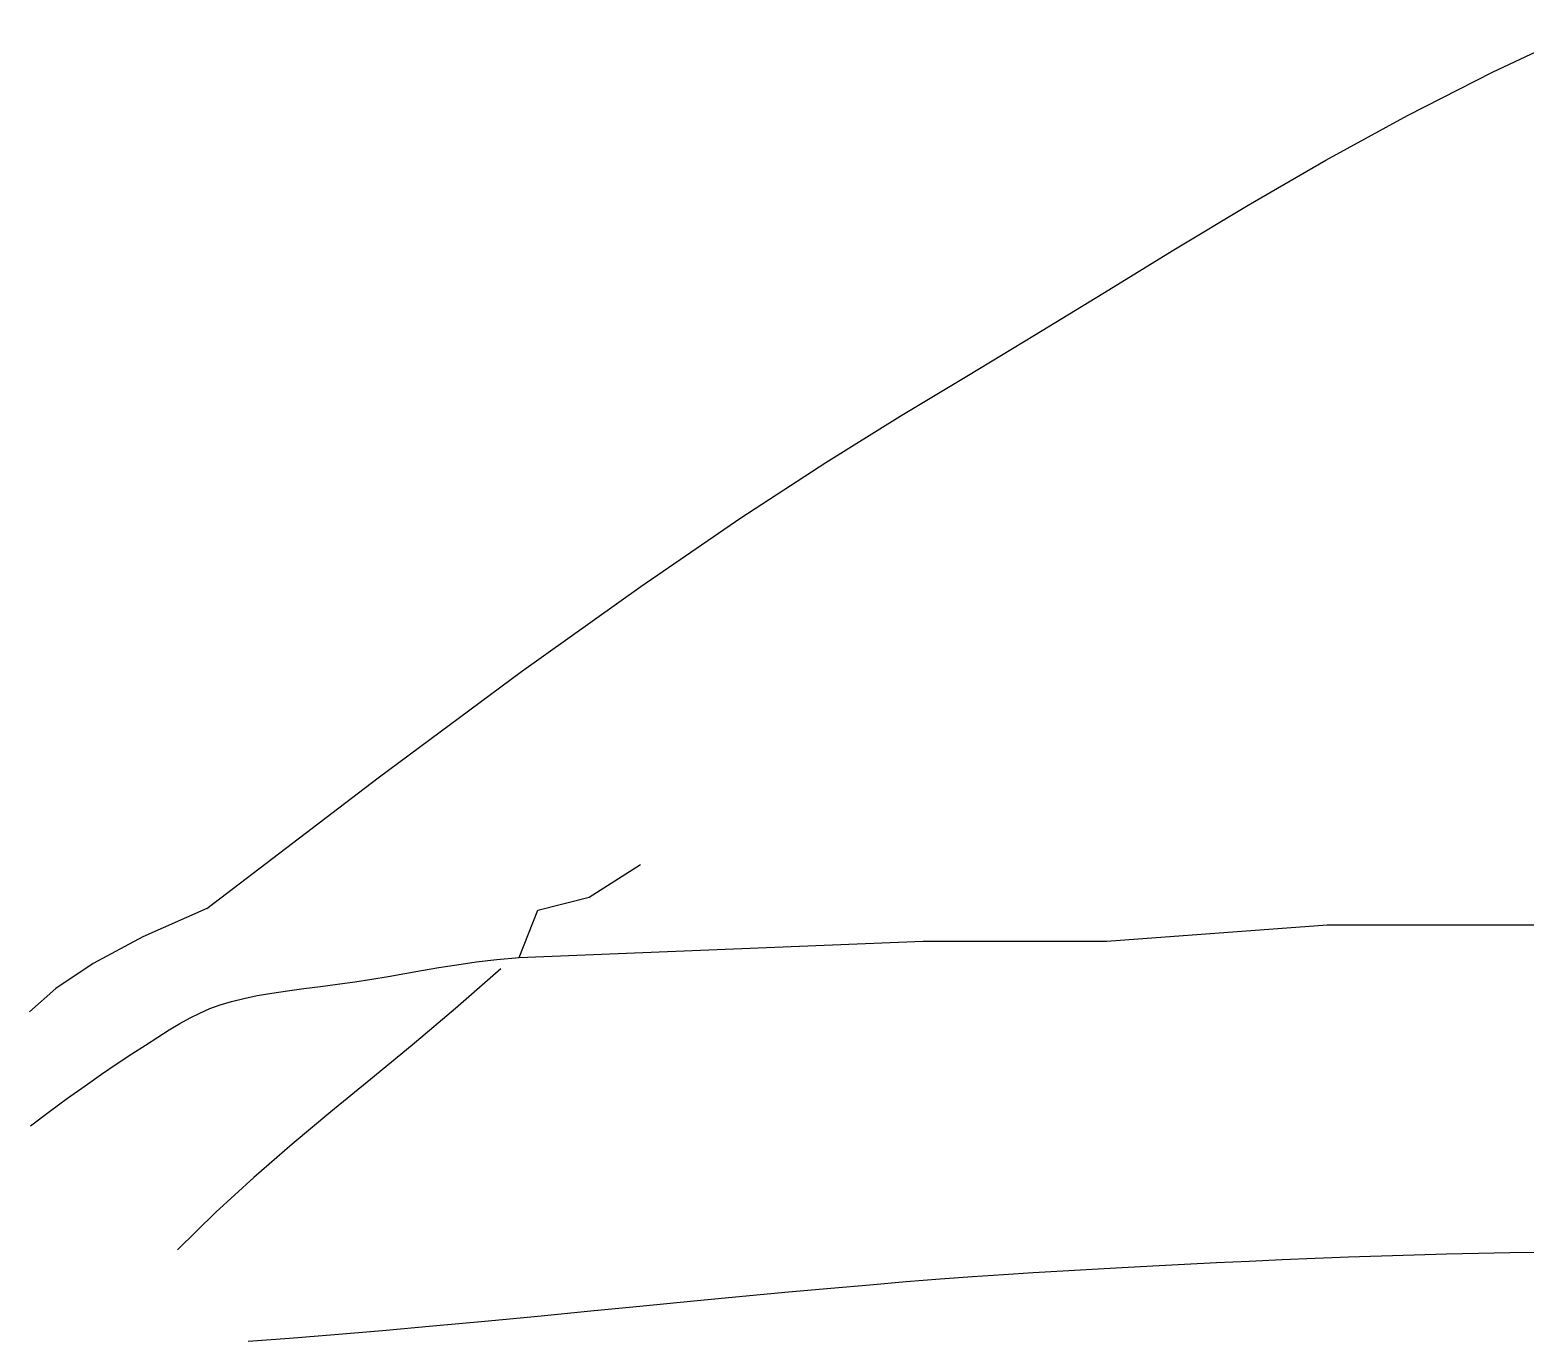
# Model space of a CAD drawing. Header units: millimetres. Extents: x 104198 to 1296755, y -81101 to 81453.
# Drawn here: x 633670.8 to 633763.3, y -26152.7 to -26071.6 of the extents above; entities that cross this region are included whole.
import ezdxf

# ---------------------------------------------------------------- set-up
doc = ezdxf.new("R2010")
doc.units = ezdxf.units.MM
doc.linetypes.add('HIDDEN2', pattern=[0.1875, 0.125, -0.0625])

# ---------------------------------------------------------------- blocks, each defined once
blk = doc.blocks.new('ghfdhrhr')
at = {"color": 250, "linetype": 'HIDDEN2', "ltscale": 600}
for p, q in [((633705.373, -32627.503), (633708.558, -32625.482)), ((633705.373, -32627.503), (633708.558, -32625.482)), ((633705.373, -32627.503), (633708.558, -32625.482)), ((633705.373, -32627.503), (633708.558, -32625.482)), ((633705.373, -32627.503), (633708.558, -32625.482)), ((633705.373, -32627.503), (633708.558, -32625.482)), ((633705.373, -32627.503), (633708.558, -32625.482)), ((633705.373, -32627.503), (633708.558, -32625.482)), ((633705.373, -32627.503), (633708.558, -32625.482)), ((633705.373, -32627.503), (633708.558, -32625.482)), ((633705.373, -32627.503), (633708.558, -32625.482)), ((633705.373, -32627.503), (633708.558, -32625.482)), ((633702.189, -32628.311), (633705.373, -32627.503)), ((633702.189, -32628.311), (633705.373, -32627.503)), ((633702.189, -32628.311), (633705.373, -32627.503)), ((633702.189, -32628.311), (633705.373, -32627.503)), ((633702.189, -32628.311), (633705.373, -32627.503)), ((633702.189, -32628.311), (633705.373, -32627.503)), ((633702.189, -32628.311), (633705.373, -32627.503)), ((633702.189, -32628.311), (633705.373, -32627.503)), ((633702.189, -32628.311), (633705.373, -32627.503)), ((633702.189, -32628.311), (633705.373, -32627.503)), ((633702.189, -32628.311), (633705.373, -32627.503)), ((633702.189, -32628.311), (633705.373, -32627.503)), ((633681.705, -32628.2), (633677.748, -32629.959)), ((633681.705, -32628.2), (633677.748, -32629.959)), ((633681.705, -32628.2), (633677.748, -32629.959)), ((633681.705, -32628.2), (633677.748, -32629.959)), ((633681.705, -32628.2), (633677.748, -32629.959)), ((633681.705, -32628.2), (633677.748, -32629.959)), ((633681.705, -32628.2), (633677.748, -32629.959)), ((633681.705, -32628.2), (633677.748, -32629.959)), ((633681.705, -32628.2), (633677.748, -32629.959)), ((633681.705, -32628.2), (633677.748, -32629.959)), ((633681.705, -32628.2), (633677.748, -32629.959)), ((633681.705, -32628.2), (633677.748, -32629.959)), ((633701.031, -32631.229), (633702.189, -32628.311)), ((633701.031, -32631.229), (633702.189, -32628.311)), ((633701.031, -32631.229), (633702.189, -32628.311)), ((633701.031, -32631.229), (633702.189, -32628.311)), ((633701.031, -32631.229), (633702.189, -32628.311)), ((633701.031, -32631.229), (633702.189, -32628.311)), ((633701.031, -32631.229), (633702.189, -32628.311)), ((633701.031, -32631.229), (633702.189, -32628.311)), ((633701.031, -32631.229), (633702.189, -32628.311)), ((633701.031, -32631.229), (633702.189, -32628.311)), ((633701.031, -32631.229), (633702.189, -32628.311)), ((633701.031, -32631.229), (633702.189, -32628.311)), ((633737.407, -32630.22), (633751.049, -32629.21)), ((633737.407, -32630.22), (633751.049, -32629.21)), ((633737.407, -32630.22), (633751.049, -32629.21)), ((633737.407, -32630.22), (633751.049, -32629.21)), ((633737.407, -32630.22), (633751.049, -32629.21)), ((633737.407, -32630.22), (633751.049, -32629.21)), ((633737.407, -32630.22), (633751.049, -32629.21)), ((633737.407, -32630.22), (633751.049, -32629.21)), ((633737.407, -32630.22), (633751.049, -32629.21)), ((633737.407, -32630.22), (633751.049, -32629.21)), ((633737.407, -32630.22), (633751.049, -32629.21)), ((633737.407, -32630.22), (633751.049, -32629.21)), ((633751.049, -32629.21), (633771.511, -32629.21)), ((633751.049, -32629.21), (633771.511, -32629.21)), ((633751.049, -32629.21), (633771.511, -32629.21)), ((633751.049, -32629.21), (633771.511, -32629.21)), ((633751.049, -32629.21), (633771.511, -32629.21)), ((633751.049, -32629.21), (633771.511, -32629.21)), ((633751.049, -32629.21), (633771.511, -32629.21)), ((633751.049, -32629.21), (633771.511, -32629.21)), ((633751.049, -32629.21), (633771.511, -32629.21)), ((633751.049, -32629.21), (633771.511, -32629.21)), ((633751.049, -32629.21), (633771.511, -32629.21)), ((633751.049, -32629.21), (633771.511, -32629.21)), ((633677.748, -32629.959), (633674.672, -32631.605)), ((633677.748, -32629.959), (633674.672, -32631.605)), ((633677.748, -32629.959), (633674.672, -32631.605)), ((633677.748, -32629.959), (633674.672, -32631.605)), ((633677.748, -32629.959), (633674.672, -32631.605)), ((633677.748, -32629.959), (633674.672, -32631.605)), ((633677.748, -32629.959), (633674.672, -32631.605)), ((633677.748, -32629.959), (633674.672, -32631.605)), ((633677.748, -32629.959), (633674.672, -32631.605)), ((633677.748, -32629.959), (633674.672, -32631.605)), ((633677.748, -32629.959), (633674.672, -32631.605)), ((633677.748, -32629.959), (633674.672, -32631.605)), ((633701.031, -32631.229), (633726.04, -32630.22)), ((633701.031, -32631.229), (633726.04, -32630.22)), ((633701.031, -32631.229), (633726.04, -32630.22)), ((633701.031, -32631.229), (633726.04, -32630.22)), ((633701.031, -32631.229), (633726.04, -32630.22)), ((633701.031, -32631.229), (633726.04, -32630.22)), ((633701.031, -32631.229), (633726.04, -32630.22)), ((633701.031, -32631.229), (633726.04, -32630.22)), ((633701.031, -32631.229), (633726.04, -32630.22)), ((633701.031, -32631.229), (633726.04, -32630.22)), ((633701.031, -32631.229), (633726.04, -32630.22)), ((633701.031, -32631.229), (633726.04, -32630.22)), ((633726.04, -32630.22), (633737.407, -32630.22)), ((633726.04, -32630.22), (633737.407, -32630.22)), ((633726.04, -32630.22), (633737.407, -32630.22)), ((633726.04, -32630.22), (633737.407, -32630.22)), ((633726.04, -32630.22), (633737.407, -32630.22)), ((633726.04, -32630.22), (633737.407, -32630.22)), ((633726.04, -32630.22), (633737.407, -32630.22)), ((633726.04, -32630.22), (633737.407, -32630.22)), ((633726.04, -32630.22), (633737.407, -32630.22)), ((633726.04, -32630.22), (633737.407, -32630.22)), ((633726.04, -32630.22), (633737.407, -32630.22)), ((633726.04, -32630.22), (633737.407, -32630.22)), ((633674.672, -32631.605), (633672.367, -32633.148)), ((633674.672, -32631.605), (633672.367, -32633.148)), ((633674.672, -32631.605), (633672.367, -32633.148)), ((633674.672, -32631.605), (633672.367, -32633.148)), ((633674.672, -32631.605), (633672.367, -32633.148)), ((633674.672, -32631.605), (633672.367, -32633.148)), ((633674.672, -32631.605), (633672.367, -32633.148)), ((633674.672, -32631.605), (633672.367, -32633.148)), ((633674.672, -32631.605), (633672.367, -32633.148)), ((633674.672, -32631.605), (633672.367, -32633.148)), ((633674.672, -32631.605), (633672.367, -32633.148)), ((633674.672, -32631.605), (633672.367, -32633.148)), ((633672.367, -32633.148), (633670.726, -32634.598)), ((633672.367, -32633.148), (633670.726, -32634.598)), ((633672.367, -32633.148), (633670.726, -32634.598)), ((633672.367, -32633.148), (633670.726, -32634.598)), ((633672.367, -32633.148), (633670.726, -32634.598)), ((633672.367, -32633.148), (633670.726, -32634.598)), ((633672.367, -32633.148), (633670.726, -32634.598)), ((633672.367, -32633.148), (633670.726, -32634.598)), ((633672.367, -32633.148), (633670.726, -32634.598)), ((633672.367, -32633.148), (633670.726, -32634.598)), ((633672.367, -32633.148), (633670.726, -32634.598)), ((633672.367, -32633.148), (633670.726, -32634.598)), ((633742.208, -32650.214), (633744.197, -32650.116)), ((633742.208, -32650.214), (633744.197, -32650.116)), ((633742.208, -32650.214), (633744.197, -32650.116)), ((633742.208, -32650.214), (633744.197, -32650.116)), ((633742.208, -32650.214), (633744.197, -32650.116)), ((633742.208, -32650.214), (633744.197, -32650.116)), ((633742.208, -32650.214), (633744.197, -32650.116)), ((633742.208, -32650.214), (633744.197, -32650.116)), ((633742.208, -32650.214), (633744.197, -32650.116)), ((633742.208, -32650.214), (633744.197, -32650.116)), ((633742.208, -32650.214), (633744.197, -32650.116)), ((633742.208, -32650.214), (633744.197, -32650.116)), ((633744.197, -32650.116), (633746.215, -32650.021)), ((633744.197, -32650.116), (633746.215, -32650.021)), ((633744.197, -32650.116), (633746.215, -32650.021)), ((633744.197, -32650.116), (633746.215, -32650.021)), ((633744.197, -32650.116), (633746.215, -32650.021)), ((633744.197, -32650.116), (633746.215, -32650.021)), ((633744.197, -32650.116), (633746.215, -32650.021)), ((633744.197, -32650.116), (633746.215, -32650.021)), ((633744.197, -32650.116), (633746.215, -32650.021)), ((633744.197, -32650.116), (633746.215, -32650.021)), ((633744.197, -32650.116), (633746.215, -32650.021)), ((633744.197, -32650.116), (633746.215, -32650.021)), ((633746.215, -32650.021), (633748.254, -32649.931)), ((633746.215, -32650.021), (633748.254, -32649.931)), ((633746.215, -32650.021), (633748.254, -32649.931)), ((633746.215, -32650.021), (633748.254, -32649.931)), ((633746.215, -32650.021), (633748.254, -32649.931)), ((633746.215, -32650.021), (633748.254, -32649.931)), ((633746.215, -32650.021), (633748.254, -32649.931)), ((633746.215, -32650.021), (633748.254, -32649.931)), ((633746.215, -32650.021), (633748.254, -32649.931)), ((633746.215, -32650.021), (633748.254, -32649.931)), ((633746.215, -32650.021), (633748.254, -32649.931)), ((633746.215, -32650.021), (633748.254, -32649.931)), ((633748.254, -32649.931), (633750.305, -32649.845)), ((633748.254, -32649.931), (633750.305, -32649.845)), ((633748.254, -32649.931), (633750.305, -32649.845)), ((633748.254, -32649.931), (633750.305, -32649.845)), ((633748.254, -32649.931), (633750.305, -32649.845)), ((633748.254, -32649.931), (633750.305, -32649.845)), ((633748.254, -32649.931), (633750.305, -32649.845)), ((633748.254, -32649.931), (633750.305, -32649.845)), ((633748.254, -32649.931), (633750.305, -32649.845)), ((633748.254, -32649.931), (633750.305, -32649.845)), ((633748.254, -32649.931), (633750.305, -32649.845)), ((633748.254, -32649.931), (633750.305, -32649.845)), ((633750.305, -32649.845), (633752.357, -32649.765)), ((633750.305, -32649.845), (633752.357, -32649.765)), ((633750.305, -32649.845), (633752.357, -32649.765)), ((633750.305, -32649.845), (633752.357, -32649.765)), ((633750.305, -32649.845), (633752.357, -32649.765)), ((633750.305, -32649.845), (633752.357, -32649.765)), ((633750.305, -32649.845), (633752.357, -32649.765)), ((633750.305, -32649.845), (633752.357, -32649.765)), ((633750.305, -32649.845), (633752.357, -32649.765)), ((633750.305, -32649.845), (633752.357, -32649.765)), ((633750.305, -32649.845), (633752.357, -32649.765)), ((633750.305, -32649.845), (633752.357, -32649.765)), ((633752.357, -32649.765), (633754.403, -32649.693)), ((633752.357, -32649.765), (633754.403, -32649.693)), ((633752.357, -32649.765), (633754.403, -32649.693)), ((633752.357, -32649.765), (633754.403, -32649.693)), ((633752.357, -32649.765), (633754.403, -32649.693)), ((633752.357, -32649.765), (633754.403, -32649.693)), ((633752.357, -32649.765), (633754.403, -32649.693)), ((633752.357, -32649.765), (633754.403, -32649.693)), ((633752.357, -32649.765), (633754.403, -32649.693)), ((633752.357, -32649.765), (633754.403, -32649.693)), ((633752.357, -32649.765), (633754.403, -32649.693)), ((633752.357, -32649.765), (633754.403, -32649.693)), ((633754.403, -32649.693), (633756.433, -32649.628)), ((633754.403, -32649.693), (633756.433, -32649.628)), ((633754.403, -32649.693), (633756.433, -32649.628)), ((633754.403, -32649.693), (633756.433, -32649.628)), ((633754.403, -32649.693), (633756.433, -32649.628)), ((633754.403, -32649.693), (633756.433, -32649.628)), ((633754.403, -32649.693), (633756.433, -32649.628)), ((633754.403, -32649.693), (633756.433, -32649.628)), ((633754.403, -32649.693), (633756.433, -32649.628)), ((633754.403, -32649.693), (633756.433, -32649.628)), ((633754.403, -32649.693), (633756.433, -32649.628)), ((633754.403, -32649.693), (633756.433, -32649.628)), ((633756.433, -32649.628), (633758.438, -32649.573)), ((633756.433, -32649.628), (633758.438, -32649.573)), ((633756.433, -32649.628), (633758.438, -32649.573)), ((633756.433, -32649.628), (633758.438, -32649.573)), ((633756.433, -32649.628), (633758.438, -32649.573)), ((633756.433, -32649.628), (633758.438, -32649.573)), ((633756.433, -32649.628), (633758.438, -32649.573)), ((633756.433, -32649.628), (633758.438, -32649.573)), ((633756.433, -32649.628), (633758.438, -32649.573)), ((633756.433, -32649.628), (633758.438, -32649.573)), ((633756.433, -32649.628), (633758.438, -32649.573)), ((633756.433, -32649.628), (633758.438, -32649.573)), ((633758.438, -32649.573), (633760.41, -32649.528)), ((633758.438, -32649.573), (633760.41, -32649.528)), ((633758.438, -32649.573), (633760.41, -32649.528)), ((633758.438, -32649.573), (633760.41, -32649.528)), ((633758.438, -32649.573), (633760.41, -32649.528)), ((633758.438, -32649.573), (633760.41, -32649.528)), ((633758.438, -32649.573), (633760.41, -32649.528)), ((633758.438, -32649.573), (633760.41, -32649.528)), ((633758.438, -32649.573), (633760.41, -32649.528)), ((633758.438, -32649.573), (633760.41, -32649.528)), ((633758.438, -32649.573), (633760.41, -32649.528)), ((633758.438, -32649.573), (633760.41, -32649.528)), ((633760.41, -32649.528), (633762.345, -32649.492)), ((633760.41, -32649.528), (633762.345, -32649.492)), ((633760.41, -32649.528), (633762.345, -32649.492)), ((633760.41, -32649.528), (633762.345, -32649.492)), ((633760.41, -32649.528), (633762.345, -32649.492)), ((633760.41, -32649.528), (633762.345, -32649.492)), ((633760.41, -32649.528), (633762.345, -32649.492)), ((633760.41, -32649.528), (633762.345, -32649.492)), ((633760.41, -32649.528), (633762.345, -32649.492)), ((633760.41, -32649.528), (633762.345, -32649.492)), ((633760.41, -32649.528), (633762.345, -32649.492)), ((633760.41, -32649.528), (633762.345, -32649.492)), ((633762.345, -32649.492), (633764.242, -32649.467)), ((633762.345, -32649.492), (633764.242, -32649.467)), ((633762.345, -32649.492), (633764.242, -32649.467)), ((633762.345, -32649.492), (633764.242, -32649.467)), ((633762.345, -32649.492), (633764.242, -32649.467)), ((633762.345, -32649.492), (633764.242, -32649.467)), ((633762.345, -32649.492), (633764.242, -32649.467)), ((633762.345, -32649.492), (633764.242, -32649.467)), ((633762.345, -32649.492), (633764.242, -32649.467)), ((633762.345, -32649.492), (633764.242, -32649.467)), ((633762.345, -32649.492), (633764.242, -32649.467)), ((633762.345, -32649.492), (633764.242, -32649.467)), ((633727.101, -32651.129), (633729.095, -32650.982)), ((633727.101, -32651.129), (633729.095, -32650.982)), ((633727.101, -32651.129), (633729.095, -32650.982)), ((633727.101, -32651.129), (633729.095, -32650.982)), ((633727.101, -32651.129), (633729.095, -32650.982)), ((633727.101, -32651.129), (633729.095, -32650.982)), ((633727.101, -32651.129), (633729.095, -32650.982)), ((633727.101, -32651.129), (633729.095, -32650.982)), ((633727.101, -32651.129), (633729.095, -32650.982)), ((633727.101, -32651.129), (633729.095, -32650.982)), ((633727.101, -32651.129), (633729.095, -32650.982)), ((633727.101, -32651.129), (633729.095, -32650.982)), ((633729.095, -32650.982), (633731.004, -32650.851)), ((633729.095, -32650.982), (633731.004, -32650.851)), ((633729.095, -32650.982), (633731.004, -32650.851)), ((633729.095, -32650.982), (633731.004, -32650.851)), ((633729.095, -32650.982), (633731.004, -32650.851)), ((633729.095, -32650.982), (633731.004, -32650.851)), ((633729.095, -32650.982), (633731.004, -32650.851)), ((633729.095, -32650.982), (633731.004, -32650.851)), ((633729.095, -32650.982), (633731.004, -32650.851)), ((633729.095, -32650.982), (633731.004, -32650.851)), ((633729.095, -32650.982), (633731.004, -32650.851)), ((633729.095, -32650.982), (633731.004, -32650.851)), ((633731.004, -32650.851), (633732.856, -32650.731)), ((633731.004, -32650.851), (633732.856, -32650.731)), ((633731.004, -32650.851), (633732.856, -32650.731)), ((633731.004, -32650.851), (633732.856, -32650.731)), ((633731.004, -32650.851), (633732.856, -32650.731)), ((633731.004, -32650.851), (633732.856, -32650.731)), ((633731.004, -32650.851), (633732.856, -32650.731)), ((633731.004, -32650.851), (633732.856, -32650.731)), ((633731.004, -32650.851), (633732.856, -32650.731)), ((633731.004, -32650.851), (633732.856, -32650.731)), ((633731.004, -32650.851), (633732.856, -32650.731)), ((633731.004, -32650.851), (633732.856, -32650.731)), ((633732.856, -32650.731), (633734.679, -32650.62)), ((633732.856, -32650.731), (633734.679, -32650.62)), ((633732.856, -32650.731), (633734.679, -32650.62)), ((633732.856, -32650.731), (633734.679, -32650.62)), ((633732.856, -32650.731), (633734.679, -32650.62)), ((633732.856, -32650.731), (633734.679, -32650.62)), ((633732.856, -32650.731), (633734.679, -32650.62)), ((633732.856, -32650.731), (633734.679, -32650.62)), ((633732.856, -32650.731), (633734.679, -32650.62)), ((633732.856, -32650.731), (633734.679, -32650.62)), ((633732.856, -32650.731), (633734.679, -32650.62)), ((633732.856, -32650.731), (633734.679, -32650.62)), ((633734.679, -32650.62), (633736.503, -32650.516)), ((633734.679, -32650.62), (633736.503, -32650.516)), ((633734.679, -32650.62), (633736.503, -32650.516)), ((633734.679, -32650.62), (633736.503, -32650.516)), ((633734.679, -32650.62), (633736.503, -32650.516)), ((633734.679, -32650.62), (633736.503, -32650.516)), ((633734.679, -32650.62), (633736.503, -32650.516)), ((633734.679, -32650.62), (633736.503, -32650.516)), ((633734.679, -32650.62), (633736.503, -32650.516)), ((633734.679, -32650.62), (633736.503, -32650.516)), ((633734.679, -32650.62), (633736.503, -32650.516)), ((633734.679, -32650.62), (633736.503, -32650.516)), ((633736.503, -32650.516), (633738.355, -32650.415)), ((633736.503, -32650.516), (633738.355, -32650.415)), ((633736.503, -32650.516), (633738.355, -32650.415)), ((633736.503, -32650.516), (633738.355, -32650.415)), ((633736.503, -32650.516), (633738.355, -32650.415)), ((633736.503, -32650.516), (633738.355, -32650.415)), ((633736.503, -32650.516), (633738.355, -32650.415)), ((633736.503, -32650.516), (633738.355, -32650.415)), ((633736.503, -32650.516), (633738.355, -32650.415)), ((633736.503, -32650.516), (633738.355, -32650.415)), ((633736.503, -32650.516), (633738.355, -32650.415)), ((633736.503, -32650.516), (633738.355, -32650.415)), ((633738.355, -32650.415), (633740.257, -32650.314)), ((633738.355, -32650.415), (633740.257, -32650.314)), ((633738.355, -32650.415), (633740.257, -32650.314)), ((633738.355, -32650.415), (633740.257, -32650.314)), ((633738.355, -32650.415), (633740.257, -32650.314)), ((633738.355, -32650.415), (633740.257, -32650.314)), ((633738.355, -32650.415), (633740.257, -32650.314)), ((633738.355, -32650.415), (633740.257, -32650.314)), ((633738.355, -32650.415), (633740.257, -32650.314)), ((633738.355, -32650.415), (633740.257, -32650.314)), ((633738.355, -32650.415), (633740.257, -32650.314)), ((633738.355, -32650.415), (633740.257, -32650.314)), ((633740.257, -32650.314), (633742.208, -32650.214)), ((633740.257, -32650.314), (633742.208, -32650.214)), ((633740.257, -32650.314), (633742.208, -32650.214)), ((633740.257, -32650.314), (633742.208, -32650.214)), ((633740.257, -32650.314), (633742.208, -32650.214)), ((633740.257, -32650.314), (633742.208, -32650.214)), ((633740.257, -32650.314), (633742.208, -32650.214)), ((633740.257, -32650.314), (633742.208, -32650.214)), ((633740.257, -32650.314), (633742.208, -32650.214)), ((633740.257, -32650.314), (633742.208, -32650.214)), ((633740.257, -32650.314), (633742.208, -32650.214)), ((633740.257, -32650.314), (633742.208, -32650.214)), ((633714.869, -32652.196), (633717.703, -32651.929)), ((633714.869, -32652.196), (633717.703, -32651.929)), ((633714.869, -32652.196), (633717.703, -32651.929)), ((633714.869, -32652.196), (633717.703, -32651.929)), ((633714.869, -32652.196), (633717.703, -32651.929)), ((633714.869, -32652.196), (633717.703, -32651.929)), ((633714.869, -32652.196), (633717.703, -32651.929)), ((633714.869, -32652.196), (633717.703, -32651.929)), ((633714.869, -32652.196), (633717.703, -32651.929)), ((633714.869, -32652.196), (633717.703, -32651.929)), ((633714.869, -32652.196), (633717.703, -32651.929)), ((633714.869, -32652.196), (633717.703, -32651.929)), ((633717.703, -32651.929), (633720.323, -32651.691)), ((633717.703, -32651.929), (633720.323, -32651.691)), ((633717.703, -32651.929), (633720.323, -32651.691)), ((633717.703, -32651.929), (633720.323, -32651.691)), ((633717.703, -32651.929), (633720.323, -32651.691)), ((633717.703, -32651.929), (633720.323, -32651.691)), ((633717.703, -32651.929), (633720.323, -32651.691)), ((633717.703, -32651.929), (633720.323, -32651.691)), ((633717.703, -32651.929), (633720.323, -32651.691)), ((633717.703, -32651.929), (633720.323, -32651.691)), ((633717.703, -32651.929), (633720.323, -32651.691)), ((633717.703, -32651.929), (633720.323, -32651.691)), ((633720.323, -32651.691), (633722.743, -32651.481)), ((633720.323, -32651.691), (633722.743, -32651.481)), ((633720.323, -32651.691), (633722.743, -32651.481)), ((633720.323, -32651.691), (633722.743, -32651.481)), ((633720.323, -32651.691), (633722.743, -32651.481)), ((633720.323, -32651.691), (633722.743, -32651.481)), ((633720.323, -32651.691), (633722.743, -32651.481)), ((633720.323, -32651.691), (633722.743, -32651.481)), ((633720.323, -32651.691), (633722.743, -32651.481)), ((633720.323, -32651.691), (633722.743, -32651.481)), ((633720.323, -32651.691), (633722.743, -32651.481)), ((633720.323, -32651.691), (633722.743, -32651.481)), ((633722.743, -32651.481), (633724.993, -32651.295)), ((633722.743, -32651.481), (633724.993, -32651.295)), ((633722.743, -32651.481), (633724.993, -32651.295)), ((633722.743, -32651.481), (633724.993, -32651.295)), ((633722.743, -32651.481), (633724.993, -32651.295)), ((633722.743, -32651.481), (633724.993, -32651.295)), ((633722.743, -32651.481), (633724.993, -32651.295)), ((633722.743, -32651.481), (633724.993, -32651.295)), ((633722.743, -32651.481), (633724.993, -32651.295)), ((633722.743, -32651.481), (633724.993, -32651.295)), ((633722.743, -32651.481), (633724.993, -32651.295)), ((633722.743, -32651.481), (633724.993, -32651.295)), ((633724.993, -32651.295), (633727.101, -32651.129)), ((633724.993, -32651.295), (633727.101, -32651.129)), ((633724.993, -32651.295), (633727.101, -32651.129)), ((633724.993, -32651.295), (633727.101, -32651.129)), ((633724.993, -32651.295), (633727.101, -32651.129)), ((633724.993, -32651.295), (633727.101, -32651.129)), ((633724.993, -32651.295), (633727.101, -32651.129)), ((633724.993, -32651.295), (633727.101, -32651.129)), ((633724.993, -32651.295), (633727.101, -32651.129)), ((633724.993, -32651.295), (633727.101, -32651.129)), ((633724.993, -32651.295), (633727.101, -32651.129)), ((633724.993, -32651.295), (633727.101, -32651.129)), ((633705.468, -32653.106), (633708.705, -32652.791)), ((633705.468, -32653.106), (633708.705, -32652.791)), ((633705.468, -32653.106), (633708.705, -32652.791)), ((633705.468, -32653.106), (633708.705, -32652.791)), ((633705.468, -32653.106), (633708.705, -32652.791)), ((633705.468, -32653.106), (633708.705, -32652.791)), ((633705.468, -32653.106), (633708.705, -32652.791)), ((633705.468, -32653.106), (633708.705, -32652.791)), ((633705.468, -32653.106), (633708.705, -32652.791)), ((633705.468, -32653.106), (633708.705, -32652.791)), ((633705.468, -32653.106), (633708.705, -32652.791)), ((633705.468, -32653.106), (633708.705, -32652.791)), ((633708.705, -32652.791), (633711.854, -32652.485)), ((633708.705, -32652.791), (633711.854, -32652.485)), ((633708.705, -32652.791), (633711.854, -32652.485)), ((633708.705, -32652.791), (633711.854, -32652.485)), ((633708.705, -32652.791), (633711.854, -32652.485)), ((633708.705, -32652.791), (633711.854, -32652.485)), ((633708.705, -32652.791), (633711.854, -32652.485)), ((633708.705, -32652.791), (633711.854, -32652.485)), ((633708.705, -32652.791), (633711.854, -32652.485)), ((633708.705, -32652.791), (633711.854, -32652.485)), ((633708.705, -32652.791), (633711.854, -32652.485)), ((633708.705, -32652.791), (633711.854, -32652.485)), ((633711.854, -32652.485), (633714.869, -32652.196)), ((633711.854, -32652.485), (633714.869, -32652.196)), ((633711.854, -32652.485), (633714.869, -32652.196)), ((633711.854, -32652.485), (633714.869, -32652.196)), ((633711.854, -32652.485), (633714.869, -32652.196)), ((633711.854, -32652.485), (633714.869, -32652.196)), ((633711.854, -32652.485), (633714.869, -32652.196)), ((633711.854, -32652.485), (633714.869, -32652.196)), ((633711.854, -32652.485), (633714.869, -32652.196)), ((633711.854, -32652.485), (633714.869, -32652.196)), ((633711.854, -32652.485), (633714.869, -32652.196)), ((633711.854, -32652.485), (633714.869, -32652.196)), ((633695.7, -32654.034), (633698.919, -32653.735)), ((633695.7, -32654.034), (633698.919, -32653.735)), ((633695.7, -32654.034), (633698.919, -32653.735)), ((633695.7, -32654.034), (633698.919, -32653.735)), ((633695.7, -32654.034), (633698.919, -32653.735)), ((633695.7, -32654.034), (633698.919, -32653.735)), ((633695.7, -32654.034), (633698.919, -32653.735)), ((633695.7, -32654.034), (633698.919, -32653.735)), ((633695.7, -32654.034), (633698.919, -32653.735)), ((633695.7, -32654.034), (633698.919, -32653.735)), ((633695.7, -32654.034), (633698.919, -32653.735)), ((633695.7, -32654.034), (633698.919, -32653.735)), ((633698.919, -32653.735), (633702.191, -32653.423)), ((633698.919, -32653.735), (633702.191, -32653.423)), ((633698.919, -32653.735), (633702.191, -32653.423)), ((633698.919, -32653.735), (633702.191, -32653.423)), ((633698.919, -32653.735), (633702.191, -32653.423)), ((633698.919, -32653.735), (633702.191, -32653.423)), ((633698.919, -32653.735), (633702.191, -32653.423)), ((633698.919, -32653.735), (633702.191, -32653.423)), ((633698.919, -32653.735), (633702.191, -32653.423)), ((633698.919, -32653.735), (633702.191, -32653.423)), ((633698.919, -32653.735), (633702.191, -32653.423)), ((633698.919, -32653.735), (633702.191, -32653.423)), ((633702.191, -32653.423), (633705.468, -32653.106)), ((633702.191, -32653.423), (633705.468, -32653.106)), ((633702.191, -32653.423), (633705.468, -32653.106)), ((633702.191, -32653.423), (633705.468, -32653.106)), ((633702.191, -32653.423), (633705.468, -32653.106)), ((633702.191, -32653.423), (633705.468, -32653.106)), ((633702.191, -32653.423), (633705.468, -32653.106)), ((633702.191, -32653.423), (633705.468, -32653.106)), ((633702.191, -32653.423), (633705.468, -32653.106)), ((633702.191, -32653.423), (633705.468, -32653.106)), ((633702.191, -32653.423), (633705.468, -32653.106)), ((633702.191, -32653.423), (633705.468, -32653.106)), ((633686.821, -32654.79), (633689.604, -32654.569)), ((633686.821, -32654.79), (633689.604, -32654.569)), ((633686.821, -32654.79), (633689.604, -32654.569)), ((633686.821, -32654.79), (633689.604, -32654.569)), ((633686.821, -32654.79), (633689.604, -32654.569)), ((633686.821, -32654.79), (633689.604, -32654.569)), ((633686.821, -32654.79), (633689.604, -32654.569)), ((633686.821, -32654.79), (633689.604, -32654.569)), ((633686.821, -32654.79), (633689.604, -32654.569)), ((633686.821, -32654.79), (633689.604, -32654.569)), ((633686.821, -32654.79), (633689.604, -32654.569)), ((633686.821, -32654.79), (633689.604, -32654.569)), ((633689.604, -32654.569), (633692.579, -32654.315)), ((633689.604, -32654.569), (633692.579, -32654.315)), ((633689.604, -32654.569), (633692.579, -32654.315)), ((633689.604, -32654.569), (633692.579, -32654.315)), ((633689.604, -32654.569), (633692.579, -32654.315)), ((633689.604, -32654.569), (633692.579, -32654.315)), ((633689.604, -32654.569), (633692.579, -32654.315)), ((633689.604, -32654.569), (633692.579, -32654.315)), ((633689.604, -32654.569), (633692.579, -32654.315)), ((633689.604, -32654.569), (633692.579, -32654.315)), ((633689.604, -32654.569), (633692.579, -32654.315)), ((633689.604, -32654.569), (633692.579, -32654.315)), ((633692.579, -32654.315), (633695.7, -32654.034)), ((633692.579, -32654.315), (633695.7, -32654.034)), ((633692.579, -32654.315), (633695.7, -32654.034)), ((633692.579, -32654.315), (633695.7, -32654.034)), ((633692.579, -32654.315), (633695.7, -32654.034)), ((633692.579, -32654.315), (633695.7, -32654.034)), ((633692.579, -32654.315), (633695.7, -32654.034)), ((633692.579, -32654.315), (633695.7, -32654.034)), ((633692.579, -32654.315), (633695.7, -32654.034)), ((633692.579, -32654.315), (633695.7, -32654.034)), ((633692.579, -32654.315), (633695.7, -32654.034)), ((633692.579, -32654.315), (633695.7, -32654.034)), ((633684.267, -32654.972), (633686.821, -32654.79)), ((633684.267, -32654.972), (633686.821, -32654.79)), ((633684.267, -32654.972), (633686.821, -32654.79)), ((633684.267, -32654.972), (633686.821, -32654.79)), ((633684.267, -32654.972), (633686.821, -32654.79)), ((633684.267, -32654.972), (633686.821, -32654.79)), ((633684.267, -32654.972), (633686.821, -32654.79)), ((633684.267, -32654.972), (633686.821, -32654.79)), ((633684.267, -32654.972), (633686.821, -32654.79)), ((633684.267, -32654.972), (633686.821, -32654.79)), ((633684.267, -32654.972), (633686.821, -32654.79)), ((633684.267, -32654.972), (633686.821, -32654.79))]:
    blk.add_line(p, q, dxfattribs=at)
for points in [[(633681.705, -32628.2), (633692.318, -32620.112), (633701.184, -32613.55), (633708.574, -32608.273), (633714.763, -32604.04), (633720.021, -32600.61), (633724.622, -32597.742), (633728.838, -32595.195), (633732.942, -32592.728), (633737.164, -32590.148), (633741.565, -32587.453), (633746.161, -32584.688), (633750.972, -32581.899), (633756.015, -32579.131), (633761.308, -32576.43), (633766.869, -32573.841)], [(633681.705, -32628.2), (633692.318, -32620.112), (633701.184, -32613.55), (633708.574, -32608.273), (633714.763, -32604.04), (633720.021, -32600.61), (633724.622, -32597.742), (633728.838, -32595.195), (633732.942, -32592.728), (633737.164, -32590.148), (633741.565, -32587.453), (633746.161, -32584.688), (633750.972, -32581.899), (633756.015, -32579.131), (633761.308, -32576.43), (633766.869, -32573.841)], [(633681.705, -32628.2), (633692.318, -32620.112), (633701.184, -32613.55), (633708.574, -32608.273), (633714.763, -32604.04), (633720.021, -32600.61), (633724.622, -32597.742), (633728.838, -32595.195), (633732.942, -32592.728), (633737.164, -32590.148), (633741.565, -32587.453), (633746.161, -32584.688), (633750.972, -32581.899), (633756.015, -32579.131), (633761.308, -32576.43), (633766.869, -32573.841)], [(633681.705, -32628.2), (633692.318, -32620.112), (633701.184, -32613.55), (633708.574, -32608.273), (633714.763, -32604.04), (633720.021, -32600.61), (633724.622, -32597.742), (633728.838, -32595.195), (633732.942, -32592.728), (633737.164, -32590.148), (633741.565, -32587.453), (633746.161, -32584.688), (633750.972, -32581.899), (633756.015, -32579.131), (633761.308, -32576.43), (633766.869, -32573.841)], [(633681.705, -32628.2), (633692.318, -32620.112), (633701.184, -32613.55), (633708.574, -32608.273), (633714.763, -32604.04), (633720.021, -32600.61), (633724.622, -32597.742), (633728.838, -32595.195), (633732.942, -32592.728), (633737.164, -32590.148), (633741.565, -32587.453), (633746.161, -32584.688), (633750.972, -32581.899), (633756.015, -32579.131), (633761.308, -32576.43), (633766.869, -32573.841)], [(633681.705, -32628.2), (633692.318, -32620.112), (633701.184, -32613.55), (633708.574, -32608.273), (633714.763, -32604.04), (633720.021, -32600.61), (633724.622, -32597.742), (633728.838, -32595.195), (633732.942, -32592.728), (633737.164, -32590.148), (633741.565, -32587.453), (633746.161, -32584.688), (633750.972, -32581.899), (633756.015, -32579.131), (633761.308, -32576.43), (633766.869, -32573.841)], [(633681.705, -32628.2), (633692.318, -32620.112), (633701.184, -32613.55), (633708.574, -32608.273), (633714.763, -32604.04), (633720.021, -32600.61), (633724.622, -32597.742), (633728.838, -32595.195), (633732.942, -32592.728), (633737.164, -32590.148), (633741.565, -32587.453), (633746.161, -32584.688), (633750.972, -32581.899), (633756.015, -32579.131), (633761.308, -32576.43), (633766.869, -32573.841)], [(633681.705, -32628.2), (633692.318, -32620.112), (633701.184, -32613.55), (633708.574, -32608.273), (633714.763, -32604.04), (633720.021, -32600.61), (633724.622, -32597.742), (633728.838, -32595.195), (633732.942, -32592.728), (633737.164, -32590.148), (633741.565, -32587.453), (633746.161, -32584.688), (633750.972, -32581.899), (633756.015, -32579.131), (633761.308, -32576.43), (633766.869, -32573.841)], [(633681.705, -32628.2), (633692.318, -32620.112), (633701.184, -32613.55), (633708.574, -32608.273), (633714.763, -32604.04), (633720.021, -32600.61), (633724.622, -32597.742), (633728.838, -32595.195), (633732.942, -32592.728), (633737.164, -32590.148), (633741.565, -32587.453), (633746.161, -32584.688), (633750.972, -32581.899), (633756.015, -32579.131), (633761.308, -32576.43), (633766.869, -32573.841)], [(633681.705, -32628.2), (633692.318, -32620.112), (633701.184, -32613.55), (633708.574, -32608.273), (633714.763, -32604.04), (633720.021, -32600.61), (633724.622, -32597.742), (633728.838, -32595.195), (633732.942, -32592.728), (633737.164, -32590.148), (633741.565, -32587.453), (633746.161, -32584.688), (633750.972, -32581.899), (633756.015, -32579.131), (633761.308, -32576.43), (633766.869, -32573.841)], [(633681.705, -32628.2), (633692.318, -32620.112), (633701.184, -32613.55), (633708.574, -32608.273), (633714.763, -32604.04), (633720.021, -32600.61), (633724.622, -32597.742), (633728.838, -32595.195), (633732.942, -32592.728), (633737.164, -32590.148), (633741.565, -32587.453), (633746.161, -32584.688), (633750.972, -32581.899), (633756.015, -32579.131), (633761.308, -32576.43), (633766.869, -32573.841)], [(633681.705, -32628.2), (633692.318, -32620.112), (633701.184, -32613.55), (633708.574, -32608.273), (633714.763, -32604.04), (633720.021, -32600.61), (633724.622, -32597.742), (633728.838, -32595.195), (633732.942, -32592.728), (633737.164, -32590.148), (633741.565, -32587.453), (633746.161, -32584.688), (633750.972, -32581.899), (633756.015, -32579.131), (633761.308, -32576.43), (633766.869, -32573.841)], [(633670.797, -32641.647), (633671.969, -32640.766), (633673.095, -32639.941), (633674.172, -32639.173), (633675.195, -32638.46), (633676.161, -32637.803), (633677.067, -32637.2), (633677.908, -32636.652), (633678.683, -32636.157), (633679.39, -32635.716), (633680.045, -32635.325), (633680.669, -32634.978), (633681.28, -32634.672), (633681.898, -32634.402), (633682.543, -32634.164), (633683.234, -32633.953), (633683.991, -32633.766), (633684.827, -32633.598), (633685.735, -32633.445), (633686.701, -32633.302), (633687.711, -32633.165), (633688.751, -32633.029), (633689.807, -32632.89), (633690.866, -32632.745), (633691.914, -32632.588), (633692.943, -32632.417), (633693.965, -32632.235), (633695.001, -32632.049), (633696.068, -32631.862), (633697.186, -32631.682), (633698.373, -32631.513), (633699.648, -32631.36), (633701.031, -32631.229)], [(633670.797, -32641.647), (633671.969, -32640.766), (633673.095, -32639.941), (633674.172, -32639.173), (633675.195, -32638.46), (633676.161, -32637.803), (633677.067, -32637.2), (633677.908, -32636.652), (633678.683, -32636.157), (633679.39, -32635.716), (633680.045, -32635.325), (633680.669, -32634.978), (633681.28, -32634.672), (633681.898, -32634.402), (633682.543, -32634.164), (633683.234, -32633.953), (633683.991, -32633.766), (633684.827, -32633.598), (633685.735, -32633.445), (633686.701, -32633.302), (633687.711, -32633.165), (633688.751, -32633.029), (633689.807, -32632.89), (633690.866, -32632.745), (633691.914, -32632.588), (633692.943, -32632.417), (633693.965, -32632.235), (633695.001, -32632.049), (633696.068, -32631.862), (633697.186, -32631.682), (633698.373, -32631.513), (633699.648, -32631.36), (633701.031, -32631.229)], [(633670.797, -32641.647), (633671.969, -32640.766), (633673.095, -32639.941), (633674.172, -32639.173), (633675.195, -32638.46), (633676.161, -32637.803), (633677.067, -32637.2), (633677.908, -32636.652), (633678.683, -32636.157), (633679.39, -32635.716), (633680.045, -32635.325), (633680.669, -32634.978), (633681.28, -32634.672), (633681.898, -32634.402), (633682.543, -32634.164), (633683.234, -32633.953), (633683.991, -32633.766), (633684.827, -32633.598), (633685.735, -32633.445), (633686.701, -32633.302), (633687.711, -32633.165), (633688.751, -32633.029), (633689.807, -32632.89), (633690.866, -32632.745), (633691.914, -32632.588), (633692.943, -32632.417), (633693.965, -32632.235), (633695.001, -32632.049), (633696.068, -32631.862), (633697.186, -32631.682), (633698.373, -32631.513), (633699.648, -32631.36), (633701.031, -32631.229)], [(633670.797, -32641.647), (633671.969, -32640.766), (633673.095, -32639.941), (633674.172, -32639.173), (633675.195, -32638.46), (633676.161, -32637.803), (633677.067, -32637.2), (633677.908, -32636.652), (633678.683, -32636.157), (633679.39, -32635.716), (633680.045, -32635.325), (633680.669, -32634.978), (633681.28, -32634.672), (633681.898, -32634.402), (633682.543, -32634.164), (633683.234, -32633.953), (633683.991, -32633.766), (633684.827, -32633.598), (633685.735, -32633.445), (633686.701, -32633.302), (633687.711, -32633.165), (633688.751, -32633.029), (633689.807, -32632.89), (633690.866, -32632.745), (633691.914, -32632.588), (633692.943, -32632.417), (633693.965, -32632.235), (633695.001, -32632.049), (633696.068, -32631.862), (633697.186, -32631.682), (633698.373, -32631.513), (633699.648, -32631.36), (633701.031, -32631.229)], [(633670.797, -32641.647), (633671.969, -32640.766), (633673.095, -32639.941), (633674.172, -32639.173), (633675.195, -32638.46), (633676.161, -32637.803), (633677.067, -32637.2), (633677.908, -32636.652), (633678.683, -32636.157), (633679.39, -32635.716), (633680.045, -32635.325), (633680.669, -32634.978), (633681.28, -32634.672), (633681.898, -32634.402), (633682.543, -32634.164), (633683.234, -32633.953), (633683.991, -32633.766), (633684.827, -32633.598), (633685.735, -32633.445), (633686.701, -32633.302), (633687.711, -32633.165), (633688.751, -32633.029), (633689.807, -32632.89), (633690.866, -32632.745), (633691.914, -32632.588), (633692.943, -32632.417), (633693.965, -32632.235), (633695.001, -32632.049), (633696.068, -32631.862), (633697.186, -32631.682), (633698.373, -32631.513), (633699.648, -32631.36), (633701.031, -32631.229)], [(633670.797, -32641.647), (633671.969, -32640.766), (633673.095, -32639.941), (633674.172, -32639.173), (633675.195, -32638.46), (633676.161, -32637.803), (633677.067, -32637.2), (633677.908, -32636.652), (633678.683, -32636.157), (633679.39, -32635.716), (633680.045, -32635.325), (633680.669, -32634.978), (633681.28, -32634.672), (633681.898, -32634.402), (633682.543, -32634.164), (633683.234, -32633.953), (633683.991, -32633.766), (633684.827, -32633.598), (633685.735, -32633.445), (633686.701, -32633.302), (633687.711, -32633.165), (633688.751, -32633.029), (633689.807, -32632.89), (633690.866, -32632.745), (633691.914, -32632.588), (633692.943, -32632.417), (633693.965, -32632.235), (633695.001, -32632.049), (633696.068, -32631.862), (633697.186, -32631.682), (633698.373, -32631.513), (633699.648, -32631.36), (633701.031, -32631.229)], [(633670.797, -32641.647), (633671.969, -32640.766), (633673.095, -32639.941), (633674.172, -32639.173), (633675.195, -32638.46), (633676.161, -32637.803), (633677.067, -32637.2), (633677.908, -32636.652), (633678.683, -32636.157), (633679.39, -32635.716), (633680.045, -32635.325), (633680.669, -32634.978), (633681.28, -32634.672), (633681.898, -32634.402), (633682.543, -32634.164), (633683.234, -32633.953), (633683.991, -32633.766), (633684.827, -32633.598), (633685.735, -32633.445), (633686.701, -32633.302), (633687.711, -32633.165), (633688.751, -32633.029), (633689.807, -32632.89), (633690.866, -32632.745), (633691.914, -32632.588), (633692.943, -32632.417), (633693.965, -32632.235), (633695.001, -32632.049), (633696.068, -32631.862), (633697.186, -32631.682), (633698.373, -32631.513), (633699.648, -32631.36), (633701.031, -32631.229)], [(633670.797, -32641.647), (633671.969, -32640.766), (633673.095, -32639.941), (633674.172, -32639.173), (633675.195, -32638.46), (633676.161, -32637.803), (633677.067, -32637.2), (633677.908, -32636.652), (633678.683, -32636.157), (633679.39, -32635.716), (633680.045, -32635.325), (633680.669, -32634.978), (633681.28, -32634.672), (633681.898, -32634.402), (633682.543, -32634.164), (633683.234, -32633.953), (633683.991, -32633.766), (633684.827, -32633.598), (633685.735, -32633.445), (633686.701, -32633.302), (633687.711, -32633.165), (633688.751, -32633.029), (633689.807, -32632.89), (633690.866, -32632.745), (633691.914, -32632.588), (633692.943, -32632.417), (633693.965, -32632.235), (633695.001, -32632.049), (633696.068, -32631.862), (633697.186, -32631.682), (633698.373, -32631.513), (633699.648, -32631.36), (633701.031, -32631.229)], [(633670.797, -32641.647), (633671.969, -32640.766), (633673.095, -32639.941), (633674.172, -32639.173), (633675.195, -32638.46), (633676.161, -32637.803), (633677.067, -32637.2), (633677.908, -32636.652), (633678.683, -32636.157), (633679.39, -32635.716), (633680.045, -32635.325), (633680.669, -32634.978), (633681.28, -32634.672), (633681.898, -32634.402), (633682.543, -32634.164), (633683.234, -32633.953), (633683.991, -32633.766), (633684.827, -32633.598), (633685.735, -32633.445), (633686.701, -32633.302), (633687.711, -32633.165), (633688.751, -32633.029), (633689.807, -32632.89), (633690.866, -32632.745), (633691.914, -32632.588), (633692.943, -32632.417), (633693.965, -32632.235), (633695.001, -32632.049), (633696.068, -32631.862), (633697.186, -32631.682), (633698.373, -32631.513), (633699.648, -32631.36), (633701.031, -32631.229)], [(633670.797, -32641.647), (633671.969, -32640.766), (633673.095, -32639.941), (633674.172, -32639.173), (633675.195, -32638.46), (633676.161, -32637.803), (633677.067, -32637.2), (633677.908, -32636.652), (633678.683, -32636.157), (633679.39, -32635.716), (633680.045, -32635.325), (633680.669, -32634.978), (633681.28, -32634.672), (633681.898, -32634.402), (633682.543, -32634.164), (633683.234, -32633.953), (633683.991, -32633.766), (633684.827, -32633.598), (633685.735, -32633.445), (633686.701, -32633.302), (633687.711, -32633.165), (633688.751, -32633.029), (633689.807, -32632.89), (633690.866, -32632.745), (633691.914, -32632.588), (633692.943, -32632.417), (633693.965, -32632.235), (633695.001, -32632.049), (633696.068, -32631.862), (633697.186, -32631.682), (633698.373, -32631.513), (633699.648, -32631.36), (633701.031, -32631.229)], [(633670.797, -32641.647), (633671.969, -32640.766), (633673.095, -32639.941), (633674.172, -32639.173), (633675.195, -32638.46), (633676.161, -32637.803), (633677.067, -32637.2), (633677.908, -32636.652), (633678.683, -32636.157), (633679.39, -32635.716), (633680.045, -32635.325), (633680.669, -32634.978), (633681.28, -32634.672), (633681.898, -32634.402), (633682.543, -32634.164), (633683.234, -32633.953), (633683.991, -32633.766), (633684.827, -32633.598), (633685.735, -32633.445), (633686.701, -32633.302), (633687.711, -32633.165), (633688.751, -32633.029), (633689.807, -32632.89), (633690.866, -32632.745), (633691.914, -32632.588), (633692.943, -32632.417), (633693.965, -32632.235), (633695.001, -32632.049), (633696.068, -32631.862), (633697.186, -32631.682), (633698.373, -32631.513), (633699.648, -32631.36), (633701.031, -32631.229)], [(633670.797, -32641.647), (633671.969, -32640.766), (633673.095, -32639.941), (633674.172, -32639.173), (633675.195, -32638.46), (633676.161, -32637.803), (633677.067, -32637.2), (633677.908, -32636.652), (633678.683, -32636.157), (633679.39, -32635.716), (633680.045, -32635.325), (633680.669, -32634.978), (633681.28, -32634.672), (633681.898, -32634.402), (633682.543, -32634.164), (633683.234, -32633.953), (633683.991, -32633.766), (633684.827, -32633.598), (633685.735, -32633.445), (633686.701, -32633.302), (633687.711, -32633.165), (633688.751, -32633.029), (633689.807, -32632.89), (633690.866, -32632.745), (633691.914, -32632.588), (633692.943, -32632.417), (633693.965, -32632.235), (633695.001, -32632.049), (633696.068, -32631.862), (633697.186, -32631.682), (633698.373, -32631.513), (633699.648, -32631.36), (633701.031, -32631.229)], [(633699.914, -32631.948), (633697.095, -32634.402), (633694.419, -32636.652), (633691.861, -32638.76), (633689.393, -32640.788), (633686.989, -32642.797), (633684.623, -32644.848), (633682.267, -32647.004), (633679.896, -32649.325)], [(633699.914, -32631.948), (633697.095, -32634.402), (633694.419, -32636.652), (633691.861, -32638.76), (633689.393, -32640.788), (633686.989, -32642.797), (633684.623, -32644.848), (633682.267, -32647.004), (633679.896, -32649.325)], [(633699.914, -32631.948), (633697.095, -32634.402), (633694.419, -32636.652), (633691.861, -32638.76), (633689.393, -32640.788), (633686.989, -32642.797), (633684.623, -32644.848), (633682.267, -32647.004), (633679.896, -32649.325)], [(633699.914, -32631.948), (633697.095, -32634.402), (633694.419, -32636.652), (633691.861, -32638.76), (633689.393, -32640.788), (633686.989, -32642.797), (633684.623, -32644.848), (633682.267, -32647.004), (633679.896, -32649.325)], [(633699.914, -32631.948), (633697.095, -32634.402), (633694.419, -32636.652), (633691.861, -32638.76), (633689.393, -32640.788), (633686.989, -32642.797), (633684.623, -32644.848), (633682.267, -32647.004), (633679.896, -32649.325)], [(633699.914, -32631.948), (633697.095, -32634.402), (633694.419, -32636.652), (633691.861, -32638.76), (633689.393, -32640.788), (633686.989, -32642.797), (633684.623, -32644.848), (633682.267, -32647.004), (633679.896, -32649.325)], [(633699.914, -32631.948), (633697.095, -32634.402), (633694.419, -32636.652), (633691.861, -32638.76), (633689.393, -32640.788), (633686.989, -32642.797), (633684.623, -32644.848), (633682.267, -32647.004), (633679.896, -32649.325)], [(633699.914, -32631.948), (633697.095, -32634.402), (633694.419, -32636.652), (633691.861, -32638.76), (633689.393, -32640.788), (633686.989, -32642.797), (633684.623, -32644.848), (633682.267, -32647.004), (633679.896, -32649.325)], [(633699.914, -32631.948), (633697.095, -32634.402), (633694.419, -32636.652), (633691.861, -32638.76), (633689.393, -32640.788), (633686.989, -32642.797), (633684.623, -32644.848), (633682.267, -32647.004), (633679.896, -32649.325)], [(633699.914, -32631.948), (633697.095, -32634.402), (633694.419, -32636.652), (633691.861, -32638.76), (633689.393, -32640.788), (633686.989, -32642.797), (633684.623, -32644.848), (633682.267, -32647.004), (633679.896, -32649.325)], [(633699.914, -32631.948), (633697.095, -32634.402), (633694.419, -32636.652), (633691.861, -32638.76), (633689.393, -32640.788), (633686.989, -32642.797), (633684.623, -32644.848), (633682.267, -32647.004), (633679.896, -32649.325)], [(633699.914, -32631.948), (633697.095, -32634.402), (633694.419, -32636.652), (633691.861, -32638.76), (633689.393, -32640.788), (633686.989, -32642.797), (633684.623, -32644.848), (633682.267, -32647.004), (633679.896, -32649.325)]]:
    blk.add_lwpolyline(points, dxfattribs=at)

msp = doc.modelspace()

# ---------------------------------------------------------------- block references
at = {"color": 2}
msp.add_blockref('ghfdhrhr', (0, 6502.26), dxfattribs=at)

doc.saveas('drawing.dxf')
